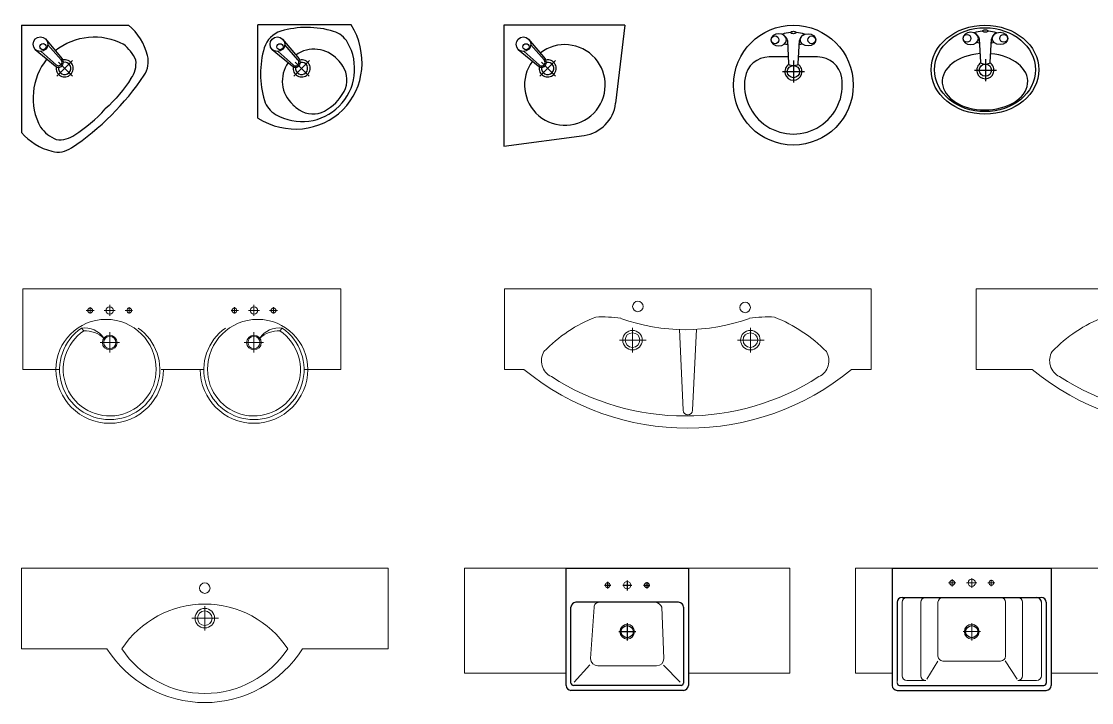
# Model space of a CAD drawing. Header units: millimetres. Extents: x 4027 to 17330, y 1997 to 8899.
# Drawn here: x 4027 to 8404, y 1997 to 4782 of the extents above; entities that cross this region are included whole.
import ezdxf

# ---------------------------------------------------------------- set-up
doc = ezdxf.new("R2010")
doc.units = ezdxf.units.MM

# ---------------------------------------------------------------- blocks, each defined once
blk = doc.blocks.new('PURE BASIC 650x500')
at = {"lineweight": 25}
for p, q in [((-650, 0), (-650, -480)), ((-650, 0), (0, 0)), ((0, 0), (0, -480)), ((-610, -120), (-45.9, -120)), ((-630, -140), (-630, -460)), ((-20, -140), (-20, -470)), ((-620, -480), (-30, -480)), ((-630, -500), (-20, -500))]:
    blk.add_line(p, q, dxfattribs=at)
at = {"lineweight": 13}
for p, q in [((-650, -480), (-650, 0)), ((-650, 0), (0, 0)), ((0, 0), (0, -480)), ((-325, -41), (-325, -80.5)), ((-419.4, -60), (-390, -60)), ((-405, -45.8), (-405, -75.3)), ((-346.4, -60), (-304.1, -60)), ((-258.5, -60), (-230.7, -60)), ((-245, -47.4), (-245, -74.4)), ((-463, -120), (-610, -120)), ((-463, -120), (-443, -120)), ((-40, -120), (-443, -120)), ((-630, -470), (-630, -140)), ((-610, -440), (-610, -140)), ((-533, -140), (-533, -440)), ((-117, -140), (-117, -440)), ((-40, -140), (-40, -440)), ((-20, -140), (-20, -470)), ((-359.5, -260), (-289.4, -260)), ((-325, -225), (-325, -296.7)), ((-630, -460), (-630, -470)), ((-30, -480), (-620, -480)), ((-513, -460), (-590, -460)), ((-117, -460), (-137, -460)), ((-60, -460), (-117, -460)), ((-20, -460), (-20, -470)), ((-20, -500), (-630, -500))]:
    blk.add_line(p, q, dxfattribs=at)
at = {"lineweight": 5}
for p, q in [((-463, -140), (-463, -360)), ((-187, -140), (-187, -360)), ((-463.4, -380.2), (-508.1, -454.7)), ((-207, -380), (-443, -380)), ((-188.1, -378.6), (-139.7, -454.7))]:
    blk.add_line(p, q, dxfattribs=at)
at = {"lineweight": 13}
for centre, radius in [((-405, -60), 10), ((-325, -60), 15), ((-245, -60), 10), ((-325, -260), 30), ((-325, -260), 25)]:
    blk.add_circle(centre, radius, dxfattribs=at)
at = {"lineweight": 25}
blk.add_circle((-325, -260), 25, dxfattribs=at)
for centre, radius, start, end in [((-610, -140), 20, 90, 180), ((-60, -140), 20, 0, 90), ((-40, -140), 20, 0, 90), ((-630, -480), 20, 180, 270), ((-620, -470), 10, 180, 270), ((-30, -470), 10, 270, 0), ((-20, -480), 20, 270, 0)]:
    blk.add_arc(centre, radius, start, end, dxfattribs=at)
at = {"lineweight": 13}
for centre, radius, start, end in [((-610, -140), 20, 90, 180), ((-590, -140), 20, 90, 180), ((-513, -140), 20, 90, 180), ((-137, -140), 20, 0, 90), ((-60, -140), 20, 0, 90), ((-40, -140), 20, 0, 90), ((-630, -480), 20, 180, 270), ((-620, -470), 10, 180, 270), ((-590, -440), 20, 180, 270), ((-513, -440), 20, 180, 270), ((-137, -440), 20, 270, 0), ((-60, -440), 20, 270, 0), ((-30, -470), 10, 270, 0), ((-20, -480), 20, 270, 0)]:
    blk.add_arc(centre, radius, start, end, dxfattribs=at)
at = {"lineweight": 5}
for centre, start, end in [((-443, -140), 90, 180), ((-207, -140), 0, 90), ((-443, -360), 180, 270), ((-207, -360), 270, 0)]:
    blk.add_arc(centre, 20, start, end, dxfattribs=at)
blk = doc.blocks.new('Kombination PURE BASIC 1350x500 -1')
at = {"lineweight": 5}
for p, q in [((-1350, 0), (-1200, 0)), ((-1350, -430), (-1350, 0)), ((-550, 0), (0, 0)), ((0, 0), (0, -430)), ((-1200, -430), (-1350, -430)), ((0, -430), (-550, -430))]:
    blk.add_line(p, q, dxfattribs=at)
at = {"lineweight": 25}
blk.add_blockref('PURE BASIC 650x500', (-550, 0), dxfattribs=at)
blk = doc.blocks.new('PURE  BASIC 500x500')
at = {"lineweight": 25}
for p, q in [((-500, -480), (-500, 0)), ((-500, 0), (0, 0)), ((0, 0), (0, -480)), ((-343.4, -70), (-317.1, -70)), ((-330, -56), (-330, -83.6)), ((-268.4, -70), (-230.6, -70)), ((-250, -50.4), (-250, -91.3)), ((-183, -70), (-157.4, -70)), ((-170, -57.7), (-170, -83.6)), ((-480, -470), (-480, -160)), ((-40, -140), (-460, -140)), ((-20, -160), (-20, -470)), ((-284.9, -260), (-214.9, -260)), ((-250, -225.2), (-250, -296.6)), ((-30, -480), (-470, -480)), ((-20, -500), (-480, -500))]:
    blk.add_line(p, q, dxfattribs=at)
at = {"lineweight": 5}
for p, q in [((-385.8, -160), (-400, -370)), ((-108.7, -160), (-100, -370)), ((-402.3, -396.2), (-467.4, -466.2)), ((-130, -400), (-370, -400)), ((-102.2, -396.5), (-33.9, -466.2))]:
    blk.add_line(p, q, dxfattribs=at)
for centre, radius in [((-330, -70), 10), ((-250, -70), 15), ((-170, -70), 10), ((-250, -260), 30)]:
    blk.add_circle(centre, radius, dxfattribs=at)
at = {"lineweight": 25}
blk.add_circle((-250, -260), 25, dxfattribs=at)
for centre, radius, start, end in [((-460, -160), 20, 90, 180), ((-40, -160), 20, 0, 90), ((-480, -480), 20, 180, 270), ((-470, -470), 10, 180, 270), ((-30, -470), 10, 270, 0), ((-20, -480), 20, 270, 0)]:
    blk.add_arc(centre, radius, start, end, dxfattribs=at)
at = {"lineweight": 5}
for centre, radius, start, end in [((-365.8, -160), 20, 85.9102, 180.1162), ((-139.5, -173.2), 33.5, 23.0933, 81.7641), ((-370, -370), 30, 180, 270), ((-130, -370), 30, 270, 0)]:
    blk.add_arc(centre, radius, start, end, dxfattribs=at)
blk = doc.blocks.new('Kombination PURE BASIC 1330x500')
at = {"lineweight": 5}
for p, q in [((0, 0), (415, 0)), ((-915, 0), (-500, 0)), ((-915, -430), (-915, 0)), ((415, 0), (0, 0)), ((415, 0), (415, -430)), ((-500, -430), (-915, -430)), ((415, -430), (0, -430))]:
    blk.add_line(p, q, dxfattribs=at)
blk.add_blockref('PURE  BASIC 500x500', (0, 0), dxfattribs=at)
blk = doc.blocks.new('VIRAGE  1300x550')
at = {"lineweight": 13}
for p, q in [((0, 0), (1300, 0)), ((0, 0), (0, -330)), ((1300, 0), (1300, -330)), ((239.1, -160.9), (249.2, -172.2)), ((1060.9, -160.9), (1050.8, -172.2)), ((150, -330), (0, -330)), ((740, -330), (565, -330)), ((1300, -330), (1165, -330))]:
    blk.add_line(p, q, dxfattribs=at)
at = {"lineweight": 5}
for p, q in [((275, -75.7), (275, -101.6)), ((355, -66.2), (355, -111)), ((435, -75.7), (435, -101.6)), ((865, -75.7), (865, -101.6)), ((945, -66.2), (945, -111)), ((1025, -75.7), (1025, -101.6)), ((259.2, -88.6), (291.6, -88.6)), ((331.8, -88.6), (377.8, -88.6)), ((417.9, -88.6), (448.5, -88.6)), ((882.1, -88.6), (851.5, -88.6)), ((968.2, -88.6), (922.2, -88.6)), ((1040.8, -88.6), (1008.4, -88.6)), ((355, -177.3), (355, -260.8)), ((945, -177.3), (945, -260.8)), ((316, -220), (395, -220)), ((984, -220), (905, -220)), ((1165, -330), (1150, -330))]:
    blk.add_line(p, q, dxfattribs=at)
for centre, radius in [((275, -88.6), 10), ((355, -88.6), 15), ((435, -88.6), 10), ((865, -88.6), 10), ((945, -88.6), 15), ((1025, -88.6), 10), ((355, -220), 30), ((945, -220), 30)]:
    blk.add_circle(centre, radius, dxfattribs=at)
at = {"lineweight": 13}
for centre in [(355, -220), (945, -220)]:
    blk.add_circle(centre, 25, dxfattribs=at)
for centre, radius, start, end in [((340, -330), 205, 0, 180), ((960, -330), 205, 0, 180), ((355, -330), 205, 124.443, 55.4909), ((355, -330), 190, 123.8288, 0), ((252.4, -256), 96, 34.6328, 98.0033), ((251.4, -296), 123.9, 49.7809, 91.045), ((945, -330), 205, 124.5091, 55.557), ((945, -330), 190, 180, 56.1712), ((1047.6, -256), 96, 81.9967, 145.3672), ((1048.6, -296), 123.9, 88.955, 130.2191), ((355, -330), 220, 180, 0), ((945, -330), 220, 180, 0)]:
    blk.add_arc(centre, radius, start, end, dxfattribs=at)
at = {"lineweight": 5}
for centre, start, end in [((355, -330), 90, 94.1961), ((945, -330), 85.8039, 90)]:
    blk.add_arc(centre, 205, start, end, dxfattribs=at)
blk = doc.blocks.new('Palace 1500x550')
at = {"lineweight": 5}
for p, q in [((-750, 0), (750, 0)), ((0, -155.4), (0, -255.9)), ((-53.6, -205), (56, -205))]:
    blk.add_line(p, q, dxfattribs=at)
at = {"lineweight": 18}
for p, q in [((-750, -330), (-750, 0)), ((750, 0), (750, -330)), ((-750, -330), (-400, -330)), ((750, -330), (400, -330))]:
    blk.add_line(p, q, dxfattribs=at)
at = {"lineweight": 5}
for centre, radius in [((0, -81.9), 21.5), ((0, -205), 40), ((0, -205), 30)]:
    blk.add_circle(centre, radius, dxfattribs=at)
for centre, start, end in [((0, -553.8), 33.4022, 146.5978), ((0, -106.2), 213.4022, 326.5978)]:
    blk.add_arc(centre, 406.5, start, end, dxfattribs=at)
at = {"lineweight": 18}
blk.add_arc((0, -76.4), 473.6, 212.3784, 327.6216, dxfattribs=at)
blk = doc.blocks.new('Palace Due 1500x570')
at = {"lineweight": 5}
for p, q in [((-750, 0), (-750, -210)), ((-750, 0), (-750, -330)), ((-750, 0), (750, 0)), ((750, -330), (750, 0)), ((-226.2, -160.4), (-226.2, -260.9)), ((-18.8, -496.7), (-34.7, -165.7)), ((18.8, -496.7), (35.7, -165.6)), ((256, -160.4), (256, -260.9)), ((-279.8, -210), (-170.2, -210)), ((202.5, -210), (312, -210)), ((-750, -330), (-670, -330)), ((750, -330), (670, -330))]:
    blk.add_line(p, q, dxfattribs=at)
for centre, radius in [((-204.1, -72.3), 21.5), ((234.2, -76.3), 21.5), ((-226.2, -210), 40), ((256, -210), 40), ((-226.2, -210), 30), ((256, -210), 30)]:
    blk.add_circle(centre, radius, dxfattribs=at)
for centre, radius, start, end in [((-171.9, -654.8), 576.2, 110.8077, 136.2999), ((-344.8, -544.5), 429.5, 80.4908, 94.2395), ((-10.9, 600.5), 767.9, 249.9713, 290.0287), ((323.1, -544.5), 429.5, 85.7605, 99.5092), ((125, -692.8), 620.7, 44.6284, 68.2641), ((-526.1, -294), 72.6, 149.1512, 244.1693), ((504.4, -294), 72.6, 295.8307, 30.8488), ((0, 485.2), 1055.2, 230.584, 309.416), ((-10.9, 489.5), 1009.7, 237.206, 302.794), ((0, -496.7), 18.8, 180, 270), ((0, -496.7), 18.8, 270, 0)]:
    blk.add_arc(centre, radius, start, end, dxfattribs=at)
blk = doc.blocks.new('Palace 1800x570')
at = {"lineweight": 5}
for p, q in [((-900, 0), (900, 0)), ((-900, 0), (-900, -330)), ((900, -330), (900, 0)), ((-226.9, -160.4), (-226.9, -260.9)), ((-19.4, -496.7), (-35.3, -165.7)), ((18.2, -496.7), (35.1, -165.6)), ((255.4, -160.4), (255.4, -260.9)), ((-280.4, -210), (-170.9, -210)), ((201.8, -210), (311.4, -210)), ((-900, -330), (-670.6, -330)), ((900, -330), (669.4, -330))]:
    blk.add_line(p, q, dxfattribs=at)
for centre, radius in [((-204.7, -72.3), 21.5), ((233.6, -76.3), 21.5), ((-226.9, -210), 40), ((255.4, -210), 40), ((-226.9, -210), 30), ((255.4, -210), 30)]:
    blk.add_circle(centre, radius, dxfattribs=at)
for centre, radius, start, end in [((-172.5, -654.8), 576.2, 110.8077, 136.2999), ((-345.5, -544.5), 429.5, 80.4908, 94.2395), ((-11.5, 600.5), 767.9, 249.9713, 290.0287), ((322.5, -544.5), 429.5, 85.7605, 99.5092), ((124.3, -692.8), 620.7, 44.6284, 68.2641), ((-526.8, -294), 72.6, 149.1512, 244.1693), ((503.7, -294), 72.6, 295.8307, 30.8488), ((-0.6, 485.2), 1055.2, 230.584, 309.416), ((-11.5, 489.5), 1009.7, 237.206, 302.794)]:
    blk.add_arc(centre, radius, start, end, dxfattribs=at)
blk = doc.blocks.new('64545')
at = {"color": 0}
for p, q in [((0, 0), (438.4, 0)), ((0, 0), (0, -438.4)), ((99, -56.6), (166.2, -137.9)), ((162, -142), (107.7, -80.5)), ((56.6, -99), (137.9, -166.2)), ((142, -162), (80.5, -107.7)), ((145, -208.6), (208.6, -145)), ((208.4, -208.4), (151.1, -151.1))]:
    blk.add_line(p, q, dxfattribs=at)
for centre, radius in [((77.8, -77.8), 30), ((88.4, -88.4), 12.7)]:
    blk.add_circle(centre, radius, dxfattribs=at)
for centre, radius, start, end in [((281.1, -184.2), 242.2, 14.2803, 49.5163), ((314.7, -210.3), 167.5, 23.7843, 52.2815), ((419, -149.2), 100, 326.1644, 14.2803), ((152, -152), 20, 225, 45), ((176.8, -176.8), 35, 168.2031, 101.7969), ((152, -152), 14.1, 225, 45), ((176.8, -176.8), 25, 169.0477, 100.9523), ((363.6, -156), 105.2, 323.3594, 7.2673), ((-399.5, 399.5), 1085.4, 303.8356, 326.1644), ((210.3, -314.7), 167.5, 217.7185, 246.2157), ((184.2, -281.1), 242.2, 220.4837, 255.7197), ((156, -363.6), 105.2, 262.7327, 306.6406), ((149.2, -419), 100, 255.7197, 303.8356)]:
    blk.add_arc(centre, radius, start, end, dxfattribs=at)
at = {"color": 0, "extrusion": (0, 0, -1)}
for centre, major_axis, ratio, start_param, end_param in [((293.4, -293.4), (-227.9, -105.2), 0.97312, 1.323304, 2.511316), ((212.1, -212.1), (-265.1, -235), 0.521457, -2.077959, -1.602156)]:
    blk.add_ellipse(centre, major_axis=major_axis, ratio=ratio, start_param=start_param, end_param=end_param, dxfattribs=at)
at = {"color": 0}
for centre, major_axis, ratio, start_param, end_param in [((293.4, -293.4), (105.2, 227.9), 0.97312, 1.323304, 2.511316), ((212.1, -212.1), (235, 265.1), 0.521457, -2.077959, -1.602156)]:
    blk.add_ellipse(centre, major_axis=major_axis, ratio=ratio, start_param=start_param, end_param=end_param, dxfattribs=at)
blk = doc.blocks.new('3432')
at = {"color": 0}
for p, q in [((381.8, 0), (0, 0)), ((0, -381.8), (0, 0)), ((101, -58.1), (168.2, -139.4)), ((164, -143.5), (109.6, -82)), ((58.6, -100.5), (139.9, -167.7)), ((144, -163.5), (82.5, -109.2)), ((146.9, -210.1), (210.6, -146.5)), ((210.4, -209.9), (153, -152.6))]:
    blk.add_line(p, q, dxfattribs=at)
for centre, radius in [((79.8, -79.3), 30), ((90.4, -89.9), 12.7)]:
    blk.add_circle(centre, radius, dxfattribs=at)
for centre, radius, start, end in [((122.1, -122.1), 100, 106.547, 163.453), ((200.6, -386.2), 375.5, 73.122, 106.547), ((280.3, -122.5), 100, 29.9746, 72.945), ((386.2, -200.6), 375.5, 163.453, 196.878), ((229.8, -229.8), 130, 41.9449, 125.1254), ((229.8, -229.8), 130, 144.5776, 228.0551), ((154, -153.5), 20, 225, 45), ((178.8, -178.3), 35, 168.2031, 101.7969), ((154, -153.5), 14.1, 225, 45), ((178.8, -178.3), 25, 169.0477, 100.9523), ((161.8, -294.3), 223.8, 33.9212, 42.5851), ((264.5, -225.3), 100, 331.8598, 33.9212), ((122.5, -280.3), 100, 197.055, 240.0254), ((294.3, -161.8), 223.8, 227.4149, 236.0788), ((225.3, -264.5), 100, 236.0788, 298.1402)]:
    blk.add_arc(centre, radius, start, end, dxfattribs=at)
for centre, major_axis, ratio, start_param, end_param in [((141.4, -141.4), (-205.9, 205.9), 0.955119, 1.813537, 4.469648), ((180.2, -180.2), (-215.5, 0), 1, 1.04764, 3.664749), ((180.2, -180.2), (-195.5, 0), 1, 2.061935, 2.650454)]:
    blk.add_ellipse(centre, major_axis=major_axis, ratio=ratio, start_param=start_param, end_param=end_param, dxfattribs=at)
blk = doc.blocks.new('32433')
at = {"color": 0}
for p, q in [((494.5, -0.2), (0, 0)), ((0, 0), (0, -495)), ((493.9, -0.2), (456.5, -319.6)), ((100.9, -56.8), (168.1, -138.1)), ((163.9, -142.2), (109.6, -80.7)), ((58.5, -99.2), (139.8, -166.4)), ((143.9, -162.2), (82.4, -107.9)), ((146.9, -208.8), (210.5, -145.2)), ((210.3, -208.6), (153, -151.3)), ((0, -495), (327.5, -450.8))]:
    blk.add_line(p, q, dxfattribs=at)
for centre, radius in [((79.7, -78), 30), ((90.3, -88.6), 12.7)]:
    blk.add_circle(centre, radius, dxfattribs=at)
for centre, radius, start, end in [((249.2, -244.8), 165, 143.6242, 127.6591), ((153.9, -152.2), 20, 225, 45), ((178.7, -177), 35, 168.2031, 101.7969), ((153.9, -152.2), 14.1, 225, 45), ((178.7, -177), 25, 169.0477, 100.9523), ((307.5, -302.2), 150, 277.6824, 353.3176)]:
    blk.add_arc(centre, radius, start, end, dxfattribs=at)
blk = doc.blocks.new('42234')
at = {"color": 0}
for p, q in [((-24.6, -63.3), (-20.1, -157.2)), ((20.1, -157.2), (24.6, -63.3)), ((-21.4, -130), (-98.9, -130)), ((98.9, -130), (21.4, -130)), ((0, -145), (0, -235)), ((-45, -190), (45, -190))]:
    blk.add_line(p, q, dxfattribs=at)
for centre, radius in [((0, -245), 245), ((-75, -60), 15.8), ((75, -60), 15.8), ((0, -190), 25)]:
    blk.add_circle(centre, radius, dxfattribs=at)
for centre, radius, start, end in [((-60.7, -70.4), 36.8, 11.1053, 65.0233), ((60.7, -70.4), 36.8, 114.9767, 168.872), ((-26.4, -80.5), 2.63, 354.2171, 83.9124), ((26.4, -80.5), 2.63, 96.0876, 185.7829), ((-98.9, -230), 100, 90, 171.3731), ((98.9, -230), 100, 8.6269, 90), ((0, -190), 35, 122.3834, 57.6166), ((-15.1, -157), 5, 182.7195, 244.4376), ((15.1, -157), 5, 295.5626, 357.2792), ((0, -245), 200, 171.3731, 8.6269)]:
    blk.add_arc(centre, radius, start, end, dxfattribs=at)
at = {"color": 0, "extrusion": (0, 0, -1)}
blk.add_ellipse((-60, -60), major_axis=(32, 0), ratio=0.780869, dxfattribs=at)
at = {"color": 0}
for centre, major_axis, ratio, start_param, end_param in [((0, -55), (-65, 0), 0.384615, -1.398412, -0.80273), ((0, -55), (-65, 0), 0.384615, -2.338863, -1.743181), ((0, -55), (-65, 0), 0.384615, 0.989338, 1.1639), ((0, -55), (-65, 0), 0.384615, 1.945703, 1.947072), ((0, -55), (-65, 0), 0.384615, 1.977693, 2.152255), ((0, -150), (26.7, 0), 0.563748, -2.274391, -0.867198)]:
    blk.add_ellipse(centre, major_axis=major_axis, ratio=ratio, start_param=start_param, end_param=end_param, dxfattribs=at)
for centre, major_axis, ratio in [((0, -30), (11.2, 0), 0.447214), ((60, -60), (-32, 0), 0.780869)]:
    blk.add_ellipse(centre, major_axis=major_axis, ratio=ratio, dxfattribs=at)
at = {"color": 0, "extrusion": (0, 0, -1)}
blk.add_ellipse((0, -55), major_axis=(65, 0), ratio=0.384615, start_param=1.945703, end_param=1.947072, dxfattribs=at)
blk = doc.blocks.new('543433')
at = {"color": 0}
for p, q in [((-23.1, -57.3), (-18.6, -151.2)), ((21.6, -151.2), (26.1, -57.3)), ((1.5, -139), (1.5, -229)), ((-43.5, -184), (46.5, -184))]:
    blk.add_line(p, q, dxfattribs=at)
for centre, radius in [((-73.5, -54), 15.8), ((76.5, -54), 15.8), ((1.5, -184), 25)]:
    blk.add_circle(centre, radius, dxfattribs=at)
for centre, radius, start, end in [((-59.2, -64.4), 36.8, 11.1053, 65.0233), ((62.2, -64.4), 36.8, 114.9767, 168.872), ((-24.9, -74.5), 2.63, 354.2171, 83.9124), ((27.9, -74.5), 2.63, 96.0876, 185.7829), ((1.5, -184), 35, 122.3834, 57.6166), ((-13.6, -151), 5, 182.7195, 244.4376), ((16.6, -151), 5, 295.5626, 357.2792)]:
    blk.add_arc(centre, radius, start, end, dxfattribs=at)
for centre, major_axis, ratio in [((0, -182), (-220.5, 0), 0.825397), ((0, -182), (-206.5, 0), 0.830508), ((1.5, -24), (11.2, 0), 0.447214), ((61.5, -54), (-32, 0), 0.780869)]:
    blk.add_ellipse(centre, major_axis=major_axis, ratio=ratio, dxfattribs=at)
at = {"color": 0, "extrusion": (0, 0, -1)}
blk.add_ellipse((-58.5, -54), major_axis=(32, 0), ratio=0.780869, dxfattribs=at)
at = {"color": 0}
for centre, major_axis, ratio, start_param, end_param in [((1.5, -49), (-65, 0), 0.384615, -1.398412, -0.80273), ((1.5, -49), (-65, 0), 0.384615, -2.338863, -1.743181), ((1.5, -49), (-65, 0), 0.384615, 0.989338, 1.1639), ((1.5, -49), (-65, 0), 0.384615, 1.945703, 1.947072), ((1.5, -49), (-65, 0), 0.384615, 1.977693, 2.152255), ((0, -231), (-175, 0), 0.66, -1.454582, 4.57896), ((1.5, -144), (26.7, 0), 0.563748, -2.274391, -0.867198)]:
    blk.add_ellipse(centre, major_axis=major_axis, ratio=ratio, start_param=start_param, end_param=end_param, dxfattribs=at)
at = {"color": 0, "extrusion": (0, 0, -1)}
blk.add_ellipse((1.5, -49), major_axis=(65, 0), ratio=0.384615, start_param=1.945703, end_param=1.947072, dxfattribs=at)

msp = doc.modelspace()

# ---------------------------------------------------------------- block references
for name, p in [('543433', (7968, 4766.7)), ('64545', (4027.3, 4766.9)), ('3432', (4994.4, 4768.2)), ('32433', (6000.8, 4766.9)), ('42234', (7184.5, 4766.7)), ('VIRAGE  1300x550', (4033.4, 3689))]:
    msp.add_blockref(name, p)
at = {"lineweight": 5}
for name, p in [('Palace Due 1500x570', (6752.7, 3689)), ('Palace 1800x570', (8831.7, 3689)), ('Palace 1500x550', (4777.3, 2547)), ('Kombination PURE BASIC 1330x500', (6754.9, 2547)), ('Kombination PURE BASIC 1350x500 -1', (8788.8, 2547))]:
    msp.add_blockref(name, p, dxfattribs=at)

doc.saveas('drawing.dxf')
